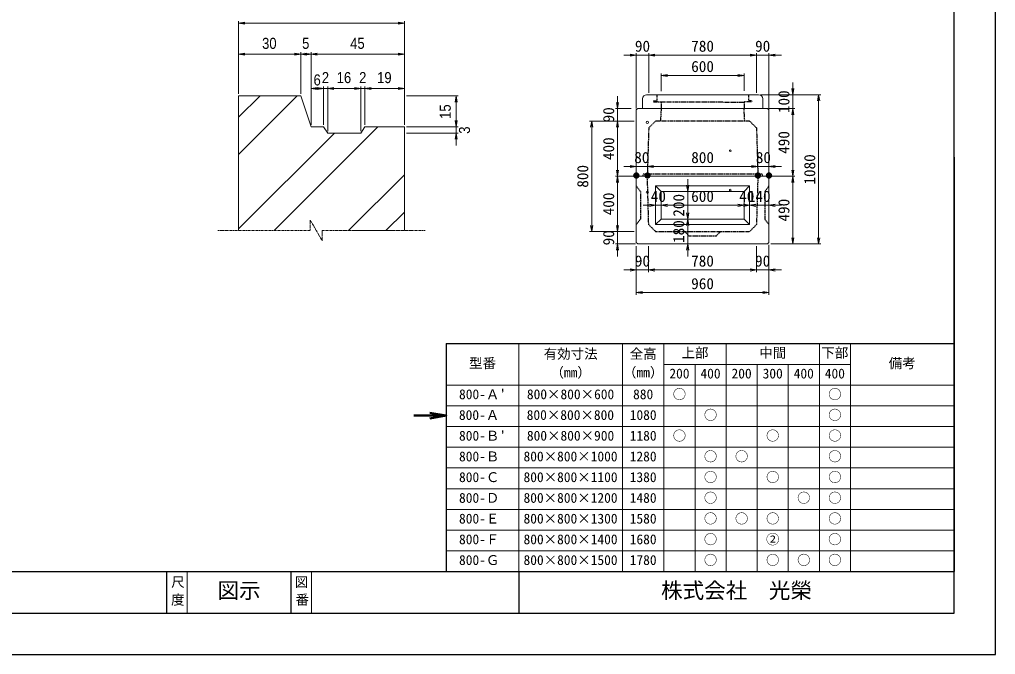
# Model space of a CAD drawing. Units: millimetres, scale not verified. Extents: x -210 to 210, y -148 to 148.
# Drawn here: x -25.5 to 210, y -148.5 to 4.7 of the extents above; entities that cross this region are included whole.
import ezdxf
from ezdxf.enums import TextEntityAlignment as Align

# ---------------------------------------------------------------- set-up
doc = ezdxf.new("R2010")
doc.units = ezdxf.units.MM
doc.linetypes.add('USER1', pattern=[12.95, 6.35, -3.175, 0.25, -3.175])
doc.linetypes.add('USER2', pattern=[4.7625, 3.175, -1.5875])
doc.layers.add('0-0', color=7, linetype='Continuous')
for name, color, linetype, lineweight in [('0-1_0', 9, 'Continuous', 25), ('0-2_dims', 2, 'Continuous', 13), ('0-3_pen1実線', 4, 'Continuous', 13), ('0-4_pen2実線', 3, 'Continuous', 13), ('0-5_pen3実線', 7, 'Continuous', 18), ('0-6_pen4実線', 6, 'Continuous', 25), ('0-7_pen1一点', 4, 'USER1', 13), ('0-8_pen2破線', 3, 'USER2', 25), ('0-B_draw', 7, 'Continuous', 13)]:
    doc.layers.add(name, color=color, linetype=linetype, lineweight=lineweight)
doc.styles.add('ＭＳ ゴシック', font='')
doc.styles.add('ＭＳ Ｐゴシック', font='')
doc.styles.get('ＭＳ ゴシック').set_extended_font_data('MS Gothic')
doc.styles.get('ＭＳ Ｐゴシック').set_extended_font_data('MS PGothic')

# ---------------------------------------------------------------- blocks, each defined once
blk = doc.blocks.new('部分図 1')
at = {"layer": '0-1_0'}
blk.add_lwpolyline([(0, 0), (12600, 0), (12600, 8910), (0, 8910)], close=True, dxfattribs=at)
at = {"layer": '0-2_dims'}
for p, q in [((7121.08, 4058.69), (7121.08, 4584.24)), ((7121.08, 4569.24), (8321.08, 4569.24)), ((8321.08, 3833.69), (8321.08, 4584.24)), ((7121.08, 4058.69), (7121.08, 4359.24)), ((7571.08, 4344.24), (7121.08, 4344.24)), ((7571.08, 4058.69), (7571.08, 4359.24)), ((7571.08, 4058.69), (7571.08, 4359.24)), ((7571.08, 4344.24), (7646.08, 4344.24)), ((7646.08, 3833.69), (7646.08, 4359.24)), ((7646.08, 3833.69), (7646.08, 4359.24)), ((8321.08, 4344.24), (7646.08, 4344.24)), ((8321.08, 3833.69), (8321.08, 4359.24)), ((7646.08, 3833.69), (7646.08, 4111.47)), ((7736.08, 3833.69), (7736.08, 4111.47)), ((7736.08, 3833.69), (7736.08, 4111.47)), ((7766.08, 3792.44), (7766.08, 4111.47)), ((7766.08, 3788.69), (7766.08, 4111.47)), ((8006.08, 3788.69), (8006.08, 4111.47)), ((8006.08, 3788.69), (8006.08, 4111.47)), ((8036.08, 3833.69), (8036.08, 4111.47)), ((8036.08, 3833.69), (8036.08, 4111.47)), ((8321.08, 3833.69), (8321.08, 4111.47)), ((7736.08, 4096.47), (7646.08, 4096.47)), ((7736.08, 4096.47), (7646.08, 4096.47)), ((7736.08, 4096.47), (7766.08, 4096.47)), ((7766.08, 4096.47), (7856.08, 4096.47)), ((7766.08, 4096.47), (8006.08, 4096.47)), ((8006.08, 4096.47), (7916.08, 4096.47)), ((8006.08, 4096.47), (8036.08, 4096.47)), ((8036.08, 4096.47), (8126.08, 4096.47)), ((8036.08, 4096.47), (8321.08, 4096.47)), ((8336.08, 4043.69), (8711.18, 4043.69)), ((8696.18, 4043.69), (8696.18, 3818.69)), ((8696.18, 3818.69), (8696.18, 3908.69)), ((8336.08, 3818.69), (8711.18, 3818.69)), ((8336.08, 3818.69), (8711.18, 3818.69)), ((8696.18, 3818.69), (8696.18, 3773.69)), ((8336.08, 3773.69), (8711.18, 3773.69)), ((8696.18, 3773.69), (8696.18, 3683.69))]:
    blk.add_line(p, q, dxfattribs=at)
at = {"layer": '0-2_dims', "lineweight": 18}
for p, q in [((10000, 4338), (9910, 4338)), ((10000, 3951.2), (10000, 4353)), ((10000, 4338), (10090.2, 4338)), ((10090.2, 4095), (10090.2, 4353)), ((10090.2, 4066), (10090.2, 4353)), ((10090.2, 4338), (10180.2, 4338)), ((10090.2, 4338), (10870, 4338)), ((10870, 4338), (10780, 4338)), ((10870, 4081), (10870, 4353)), ((10870, 4066), (10870, 4353)), ((10870, 4338), (10960, 4338)), ((10960, 3931), (10960, 4353)), ((10960, 4338), (11050, 4338)), ((10180, 4078.31), (10180, 4206)), ((10180, 4191), (10780, 4191)), ((10780, 4078.5), (10780, 4206)), ((11133, 4051), (11133, 4141)), ((9864.56, 3951), (9864.56, 4041)), ((10900, 4051), (11148, 4051)), ((10915, 4051), (11335, 4051)), ((11133, 4051), (11133, 3951)), ((11320, 4051), (11320, 2971)), ((9963, 3951), (9849.56, 3951)), ((9864.56, 3951), (9864.56, 3861)), ((10965, 3951), (11148, 3951)), ((10965, 3951), (11148, 3951)), ((11133, 3951), (11133, 3861)), ((11133, 3951), (11133, 3461)), ((9970, 3861), (9662, 3861)), ((9677, 3861), (9677, 3061)), ((9985, 3861), (9849.56, 3861)), ((9985, 3861), (9849.56, 3861)), ((9864.56, 3861), (9864.56, 3771)), ((9864.56, 3861), (9864.56, 3461)), ((10000, 3476), (10000, 3547)), ((10080.41, 3476), (10080.41, 3547)), ((10080.41, 3476), (10080.41, 3547)), ((10880, 3476), (10880, 3547)), ((10880, 3476), (10880, 3547)), ((10960, 3507.67), (10960, 3547)), ((10000, 3532), (9910, 3532)), ((10000, 3532), (10080.41, 3532)), ((10080.41, 3532), (10170.41, 3532)), ((10080.41, 3532), (10880, 3532)), ((10880, 3532), (10790, 3532)), ((10880, 3532), (10960, 3532)), ((10960, 3532), (11050, 3532)), ((9985, 3461), (9849.56, 3461)), ((9985, 3461), (9849.56, 3461)), ((9864.56, 3461), (9864.56, 3061)), ((10372, 3351), (10372, 3441)), ((10975, 3461), (11148, 3461)), ((10975, 3461), (11148, 3461)), ((11133, 3461), (11133, 2971)), ((10345, 3351), (10387, 3351)), ((10372, 3351), (10372, 3151)), ((10140, 3251), (10050, 3251)), ((10140, 3251), (10140, 3236)), ((10140, 3251), (10180, 3251)), ((10180, 3251), (10180, 3236)), ((10180, 3251), (10270, 3251)), ((10180, 3251), (10180, 3236)), ((10180, 3251), (10780, 3251)), ((10780, 3251), (10690, 3251)), ((10820, 3251), (10730, 3251)), ((10780, 3251), (10780, 3236)), ((10780, 3251), (10780, 3236)), ((10780, 3251), (10820, 3251)), ((10820, 3251), (10820, 3236)), ((10820, 3251), (10910, 3251)), ((10820, 3251), (10820, 3236)), ((10820, 3251), (10960, 3251)), ((10960, 3251), (11050, 3251)), ((10372, 3151), (10372, 3241)), ((10960, 3246), (10960, 3236)), ((9864.56, 3061), (9864.56, 3151)), ((10372, 3151), (10372, 3061)), ((10372, 3151), (10372, 2971)), ((10374, 3151), (10387, 3151)), ((10374, 3151), (10387, 3151)), ((9970, 3061), (9662, 3061)), ((9985, 3061), (9849.56, 3061)), ((9985, 3061), (9849.56, 3061)), ((9864.56, 3061), (9864.56, 2971)), ((9995, 2971), (9849.56, 2971)), ((9864.56, 2971), (9864.56, 2881)), ((10365, 2971), (10357, 2971)), ((10372, 2971), (10372, 2881)), ((10975, 2971), (11148, 2971)), ((10990, 2971), (11335, 2971)), ((10000, 2956), (10000, 2768)), ((10000, 2941), (10000, 2604)), ((10089.5, 2956), (10089.5, 2768)), ((10089.5, 2930), (10089.5, 2768)), ((10869.8, 2956), (10869.8, 2768)), ((10869.8, 2928.6), (10869.8, 2768)), ((10960, 2966), (10960, 2768)), ((10960, 2901.5), (10960, 2604)), ((10000, 2783), (9910, 2783)), ((10000, 2783), (10089.5, 2783)), ((10089.5, 2783), (10179.5, 2783)), ((10089.5, 2783), (10869.8, 2783)), ((10869.8, 2783), (10779.8, 2783)), ((10869.8, 2783), (10960, 2783)), ((10960, 2783), (11050, 2783)), ((10000, 2619), (10960, 2619))]:
    blk.add_line(p, q, dxfattribs=at)
at = {"layer": '0-2_dims', "lineweight": 50}
blk.add_line((8625, 1729), (8390, 1729), dxfattribs=at)
at = {"layer": '0-2_dims'}
for points in [[(7166.08, 4576.74), (7121.08, 4569.24), (7166.08, 4561.74)], [(8276.08, 4561.74), (8321.08, 4569.24), (8276.08, 4576.74)], [(7166.08, 4351.74), (7121.08, 4344.24), (7166.08, 4336.74)], [(7526.08, 4336.74), (7571.08, 4344.24), (7526.08, 4351.74)], [(7616.08, 4351.74), (7571.08, 4344.24), (7616.08, 4336.74)], [(7601.08, 4336.74), (7646.08, 4344.24), (7601.08, 4351.74)], [(7691.08, 4351.74), (7646.08, 4344.24), (7691.08, 4336.74)], [(8276.08, 4336.74), (8321.08, 4344.24), (8276.08, 4351.74)], [(7691.08, 4103.97), (7646.08, 4096.47), (7691.08, 4088.97)], [(7691.08, 4088.97), (7736.08, 4096.47), (7691.08, 4103.97)], [(7811.08, 4103.97), (7766.08, 4096.47), (7811.08, 4088.97)], [(7811.08, 4103.97), (7766.08, 4096.47), (7811.08, 4088.97)], [(7961.08, 4088.97), (8006.08, 4096.47), (7961.08, 4103.97)], [(7961.08, 4088.97), (8006.08, 4096.47), (7961.08, 4103.97)], [(8081.08, 4103.97), (8036.08, 4096.47), (8081.08, 4088.97)], [(8081.08, 4103.97), (8036.08, 4096.47), (8081.08, 4088.97)], [(8276.08, 4088.97), (8321.08, 4096.47), (8276.08, 4103.97)], [(8703.68, 3998.69), (8696.18, 4043.69), (8688.68, 3998.69)], [(8688.68, 3863.69), (8696.18, 3818.69), (8703.68, 3863.69)], [(8688.68, 3863.69), (8696.18, 3818.69), (8703.68, 3863.69)], [(8703.68, 3728.69), (8696.18, 3773.69), (8688.68, 3728.69)]]:
    blk.add_lwpolyline(points, dxfattribs=at)
at = {"layer": '0-2_dims', "lineweight": 18}
for points in [[(9955, 4330.5), (10000, 4338), (9955, 4345.5)], [(10135.2, 4345.5), (10090.2, 4338), (10135.2, 4330.5)], [(10135.2, 4345.5), (10090.2, 4338), (10135.2, 4330.5)], [(10825, 4330.5), (10870, 4338), (10825, 4345.5)], [(10825, 4330.5), (10870, 4338), (10825, 4345.5)], [(11005, 4345.5), (10960, 4338), (11005, 4330.5)], [(10225, 4198.5), (10180, 4191), (10225, 4183.5)], [(10735, 4183.5), (10780, 4191), (10735, 4198.5)], [(11125.5, 4096), (11133, 4051), (11140.5, 4096)], [(11327.5, 4006), (11320, 4051), (11312.5, 4006)], [(9857.06, 3996), (9864.56, 3951), (9872.06, 3996)], [(11140.5, 3906), (11133, 3951), (11125.5, 3906)], [(11140.5, 3906), (11133, 3951), (11125.5, 3906)], [(9684.5, 3816), (9677, 3861), (9669.5, 3816)], [(9872.06, 3816), (9864.56, 3861), (9857.06, 3816)], [(9872.06, 3816), (9864.56, 3861), (9857.06, 3816)], [(9955, 3524.5), (10000, 3532), (9955, 3539.5)], [(10125.41, 3539.5), (10080.41, 3532), (10125.41, 3524.5)], [(10125.41, 3539.5), (10080.41, 3532), (10125.41, 3524.5)], [(10835, 3524.5), (10880, 3532), (10835, 3539.5)], [(10835, 3524.5), (10880, 3532), (10835, 3539.5)], [(11005, 3539.5), (10960, 3532), (11005, 3524.5)], [(9857.06, 3506), (9864.56, 3461), (9872.06, 3506)], [(11125.5, 3506), (11133, 3461), (11140.5, 3506)], [(9872.06, 3416), (9864.56, 3461), (9857.06, 3416)], [(10364.5, 3396), (10372, 3351), (10379.5, 3396)], [(11140.5, 3416), (11133, 3461), (11125.5, 3416)], [(10095, 3243.5), (10140, 3251), (10095, 3258.5)], [(10225, 3258.5), (10180, 3251), (10225, 3243.5)], [(10225, 3258.5), (10180, 3251), (10225, 3243.5)], [(10735, 3243.5), (10780, 3251), (10735, 3258.5)], [(10735, 3243.5), (10780, 3251), (10735, 3258.5)], [(10775, 3243.5), (10820, 3251), (10775, 3258.5)], [(10865, 3258.5), (10820, 3251), (10865, 3243.5)], [(11005, 3258.5), (10960, 3251), (11005, 3243.5)], [(10364.5, 3196), (10372, 3151), (10379.5, 3196)], [(10379.5, 3106), (10372, 3151), (10364.5, 3106)], [(9669.5, 3106), (9677, 3061), (9684.5, 3106)], [(9857.06, 3106), (9864.56, 3061), (9872.06, 3106)], [(9857.06, 3106), (9864.56, 3061), (9872.06, 3106)], [(9872.06, 2926), (9864.56, 2971), (9857.06, 2926)], [(10379.5, 2926), (10372, 2971), (10364.5, 2926)], [(11125.5, 3016), (11133, 2971), (11140.5, 3016)], [(11312.5, 3016), (11320, 2971), (11327.5, 3016)], [(9955, 2775.5), (10000, 2783), (9955, 2790.5)], [(10134.5, 2790.5), (10089.5, 2783), (10134.5, 2775.5)], [(10134.5, 2790.5), (10089.5, 2783), (10134.5, 2775.5)], [(10824.8, 2775.5), (10869.8, 2783), (10824.8, 2790.5)], [(10824.8, 2775.5), (10869.8, 2783), (10824.8, 2790.5)], [(11005, 2790.5), (10960, 2783), (11005, 2775.5)], [(10045, 2626.5), (10000, 2619), (10045, 2611.5)], [(10915, 2611.5), (10960, 2619), (10915, 2626.5)]]:
    blk.add_lwpolyline(points, dxfattribs=at)
at = {"layer": '0-2_dims', "lineweight": 50}
blk.add_lwpolyline([(8505, 1709), (8625, 1729), (8505, 1749)], dxfattribs=at)
at = {"layer": '0-3_pen1実線'}
for p, q in [((7121.08, 3888.19), (7276.59, 4043.69)), ((7121.08, 3618.78), (7545.99, 4043.69)), ((10780, 3998.02), (10782.98, 4001)), ((7379.22, 3068.69), (8129.22, 3818.69)), ((7121.08, 3079.97), (7814.81, 3773.69)), ((7918.03, 3068.69), (8321.08, 3471.75)), ((8187.44, 3068.69), (8321.08, 3202.34))]:
    blk.add_line(p, q, dxfattribs=at)
at = {"layer": '0-4_pen2実線'}
blk.add_line((10836, 4007), (10836, 4001), dxfattribs=at)
for centre, radius in [((10080, 3851), 8), ((10680, 3646), 6), ((10080, 3346), 8), ((10680, 3361), 6)]:
    blk.add_circle(centre, radius, dxfattribs=at)
at = {"layer": '0-5_pen3実線'}
for p, q in [((7121.08, 3068.69), (7121.08, 4043.69)), ((7571.08, 4043.69), (7121.08, 4043.69)), ((7571.08, 4043.69), (7646.08, 3818.69)), ((10075, 4051), (10885, 4051)), ((10045, 4021), (10045, 3951)), ((10915, 4021), (10915, 3951)), ((10950, 3951), (10010, 3951)), ((10960, 3941), (10950, 3951)), ((10960, 3461), (10960, 3941)), ((8036.08, 3818.69), (8006.08, 3773.69)), ((8036.08, 3818.69), (8321.08, 3818.69)), ((8321.08, 3068.69), (8321.08, 3818.69)), ((10000, 3461), (10000, 2981)), ((10960, 3461), (10000, 3461)), ((10480, 3391), (10820, 3391)), ((10820, 3391), (10780, 3351)), ((10820, 3391), (10820, 3111)), ((10960, 2981), (10960, 3461)), ((10480, 3351), (10780, 3351)), ((10780, 3351), (10780, 3151)), ((10140, 3111), (10818.53, 3112.47)), ((10480, 3151), (10780, 3151)), ((10780, 3151), (10820, 3111)), ((10000, 2981), (10010, 2971)), ((10010, 2971), (10950, 2971)), ((10960, 2981), (10950, 2971)), ((9150, 2250), (9150, 600)), ((9900, 2250), (9900, 600)), ((10200, 2250), (10200, 600)), ((10650, 2250), (10650, 600)), ((11325, 2250), (11325, 600)), ((11550, 2250), (11550, 600)), ((10200, 2100), (11550, 2100)), ((10425, 2100), (10425, 600)), ((10875, 2100), (10875, 600)), ((11100, 2100), (11100, 600)), ((8625, 1950), (12300, 1950)), ((8625, 1800), (12300, 1800)), ((8625, 1650), (12300, 1650)), ((8625, 1500), (12300, 1500)), ((8625, 1350), (12300, 1350)), ((8625, 1200), (12300, 1200)), ((8625, 1050), (12300, 1050)), ((8625, 900), (12300, 900)), ((8625, 750), (12300, 750)), ((6750, 600), (6750, 300)), ((7650, 600), (7650, 300))]:
    blk.add_line(p, q, dxfattribs=at)
blk.add_lwpolyline([(7646.08, 3818.69), (7736.08, 3818.69), (7766.08, 3773.69), (8006.08, 3773.69)], dxfattribs=at)
for centre, start, end in [((10075, 4021), 90, 180), ((10885, 4021), 0, 90)]:
    blk.add_arc(centre, 30, start, end, dxfattribs=at)
at = {"layer": '0-6_pen4実線'}
for p, q in [((12300, 3600), (12300, 2100)), ((8625, 2250), (12300, 2250)), ((8625, 2250), (8625, 600)), ((12300, 2100), (12300, 600)), ((300, 600), (12300, 600)), ((6600, 600), (6600, 300)), ((7500, 600), (7500, 300)), ((9150, 600), (9150, 300))]:
    blk.add_line(p, q, dxfattribs=at)
blk.add_lwpolyline([(300, 300), (12300, 300), (12300, 8610), (300, 8610)], close=True, dxfattribs=at)
at = {"layer": '0-7_pen1一点'}
for p, q in [((7683.58, 3068.69), (7640.28, 3143.69)), ((7640.28, 3068.69), (7640.28, 3143.69)), ((6971.08, 3068.69), (7640.28, 3068.69)), ((7683.58, 3068.69), (7726.88, 2993.69)), ((7726.88, 3068.69), (8471.08, 3068.69)), ((7726.88, 3068.69), (7726.88, 2993.69))]:
    blk.add_line(p, q, dxfattribs=at)
at = {"layer": '0-8_pen2破線'}
for p, q in [((10148, 4051), (10148, 4001)), ((10812, 4051), (10812, 4007)), ((10124, 4007), (10148, 4007)), ((10124, 4007), (10124, 4001)), ((10124, 4001), (10780, 3998.02)), ((10180, 4001), (10180, 3951)), ((10780, 4001), (10780, 3951)), ((10836, 4001), (10780, 4001)), ((10836, 4007), (10812, 4007)), ((10180, 3951), (10175, 3861)), ((10785, 3861), (10780, 3951)), ((10090, 3811), (10140, 3861)), ((10480, 3861), (10140, 3861)), ((10820, 3861), (10480, 3861)), ((10820, 3861), (10870, 3811)), ((10090, 3811), (10080, 3476)), ((10870, 3811), (10880, 3476)), ((10050, 3476), (10045, 3461)), ((10480, 3476), (10050, 3476)), ((10910, 3476), (10480, 3476)), ((10910, 3476), (10915, 3461)), ((10000, 3391), (10030, 3351)), ((10090, 3111), (10080.41, 3461)), ((10960, 3391), (10930, 3351)), ((10930, 3351), (10930, 3151)), ((10140, 3061), (10090, 3111)), ((10930, 3151), (10960, 3111)), ((10140, 3061), (10820, 3061)), ((10380, 3031), (10350, 3061)), ((10580, 3031), (10610, 3061)), ((10380, 3031), (10580, 3031))]:
    blk.add_line(p, q, dxfattribs=at)
for points in [[(10880, 3461), (10870, 3111), (10820, 3061)], [(10030, 3351), (10030, 3151), (10000, 3111)]]:
    blk.add_lwpolyline(points, dxfattribs=at)
at = {"layer": '0-B_draw'}
for p, q in [((10000, 3941), (10010, 3951)), ((10000, 3941), (10000, 3461)), ((10140, 3391), (10480, 3391)), ((10140, 3391), (10140, 3111)), ((10140, 3391), (10180, 3351)), ((10180, 3351), (10480, 3351)), ((10180, 3351), (10180, 3151)), ((10180, 3151), (10140, 3111)), ((10180, 3151), (10480, 3151))]:
    blk.add_line(p, q, dxfattribs=at)
at = {"layer": '0-2_dims', "color": 7, "style": 'ＭＳ Ｐゴシック', "width": 0.9}
for s, p in [('30', (7291.54, 4359.24)), ('5', (7581.31, 4359.24)), ('45', (7929.04, 4359.24)), ('6', (7663.81, 4094.42)), ('2', (7723.81, 4111.47)), ('16', (7831.54, 4111.47)), ('2', (7993.81, 4111.47)), ('19', (8124.04, 4111.47))]:
    blk.add_text(s, height=79.98, dxfattribs=at).set_placement(p, align=Align.BOTTOM_LEFT)
at = {"layer": '0-2_dims', "color": 7, "style": 'ＭＳ ゴシック'}
for s, p in [('90', (9990.1, 4338.5)), ('780', (10397.6, 4338.5)), ('90', (10860, 4338.5)), ('600', (10397.5, 4191.5)), ('80', (9985.21, 3532.5)), ('800', (10397.71, 3532.5)), ('80', (10865, 3532.5)), ('40', (10105, 3251.5)), ('600', (10397.5, 3251.5)), ('40', (10745, 3251.5)), ('140', (10807.5, 3251.5)), ('90', (9989.75, 2783.5)), ('780', (10397.15, 2783.5)), ('90', (10859.9, 2783.5)), ('960', (10397.5, 2619.5))]:
    blk.add_text(s, height=80.65, dxfattribs=at).set_placement(p, align=Align.BOTTOM_LEFT)
for s, p in [('100', (11132.5, 3918.5)), ('90', (9864.06, 3851)), ('490', (11132.5, 3623.5)), ('400', (9864.06, 3578.5)), ('1080', (11319.5, 3401)), ('800', (9676.5, 3378.5)), ('400', (9864.06, 3178.5)), ('200', (10371.5, 3168.5)), ('490', (11132.5, 3133.5)), ('180', (10371.5, 2978.5)), ('90', (9864.06, 2961))]:
    blk.add_text(s, height=80.65, rotation=90, dxfattribs=at).set_placement(p, align=Align.BOTTOM_LEFT)
at = {"layer": '0-2_dims', "color": 7, "style": 'ＭＳ Ｐゴシック', "width": 0.9}
for s, p in [('15', (8681.18, 3876.65)), ('3', (8820.27, 3768.92))]:
    blk.add_text(s, height=79.98, rotation=90, dxfattribs=at).set_placement(p, align=Align.BOTTOM_LEFT)
at = {"layer": '0-2_dims', "color": 1, "style": 'ＭＳ ゴシック'}
for p in [(9974.8, 3436.1), (10055.51, 3436.28), (10854.7, 3436.1), (10935.01, 3436.28)]:
    blk.add_text('●', height=36.66, dxfattribs=at).set_placement(p, align=Align.BOTTOM_LEFT)
at = {"layer": '0-5_pen3実線', "style": 'ＭＳ ゴシック'}
for s, height, p in [('有効寸法', 71.47, (9330.03, 2118.76)), ('全高', 71.47, (9952.52, 2118.76)), ('上部', 71.51, (10327.46, 2126.23)), ('中間', 71.46, (10890.02, 2126.26)), ('下部', 71.52, (11339.95, 2126.23)), ('型番', 71.47, (8790.02, 2051.26)), ('備考', 71.45, (11827.54, 2051.27)), ('（mm）', 71.49, (9378.73, 1983.74)), ('（mm）', 71.49, (9903.73, 1983.74)), ('200', 71.47, (10239.39, 1976.26)), ('400', 71.46, (10464.4, 1976.27)), ('200', 71.47, (10689.39, 1976.26)), ('300', 71.47, (10914.39, 1976.26)), ('400', 71.46, (11139.4, 1976.27)), ('400', 71.46, (11364.4, 1976.27)), ("800-Ａ'", 71.47, (8716.9, 1826.26)), ('800×800×600', 71.48, (9208.14, 1826.25)), ('880', 71.47, (9976.89, 1826.26)), ('○', 71.37, (10263.83, 1826.33)), ('○', 71.37, (11388.83, 1826.33)), ('800-Ａ ', 71.46, (8716.21, 1676.26)), ('800×800×800', 71.48, (9206.83, 1676.25)), ('1080', 71.47, (9952.51, 1676.26)), ('○', 71.37, (10488.83, 1676.33)), ('○', 71.37, (11388.83, 1676.33)), ('○', 71.37, (10263.83, 1526.33)), ('○', 71.37, (10938.83, 1526.33)), ('○', 71.37, (11388.83, 1526.33)), ("800-Ｂ'", 71.47, (8716.9, 1526.26)), ('800×800×900', 71.48, (9208.14, 1526.25)), ('1180', 71.47, (9952.51, 1526.26)), ('800-Ｂ ', 71.46, (8716.92, 1376.26)), ('800×800×1000', 71.48, (9183.76, 1376.25)), ('1280', 71.47, (9952.51, 1376.26)), ('○', 71.37, (10488.83, 1376.33)), ('○', 71.37, (10713.83, 1376.33)), ('○', 71.37, (11388.83, 1376.33)), ('800-Ｃ ', 71.46, (8716.92, 1226.26)), ('800×800×1100', 71.48, (9183.76, 1226.25)), ('1380', 71.47, (9952.51, 1226.26)), ('○', 71.37, (10488.83, 1226.33)), ('○', 71.37, (10938.83, 1226.33)), ('○', 71.37, (11388.83, 1226.33)), ('800-Ｄ ', 71.47, (8716.91, 1076.26)), ('800×800×1200', 71.48, (9183.76, 1076.25)), ('1480', 71.47, (9952.51, 1076.26)), ('○', 71.37, (10488.83, 1076.33)), ('○', 71.37, (11163.83, 1076.33)), ('○', 71.37, (11388.83, 1076.33)), ('800-Ｅ ', 71.47, (8716.9, 926.26)), ('800×800×1300', 71.48, (9183.76, 926.25)), ('1580', 71.47, (9952.51, 926.26)), ('○', 71.37, (10488.83, 926.33)), ('○', 71.37, (10713.83, 926.33)), ('○', 71.37, (10938.83, 926.33)), ('○', 71.37, (11388.83, 926.33)), ('800-Ｆ ', 71.45, (8716.94, 776.27)), ('800×800×1400', 71.48, (9183.76, 776.25)), ('1680', 71.47, (9952.51, 776.26)), ('○', 71.37, (10488.83, 776.33)), ('②', 71.47, (10938.76, 776.26)), ('○', 71.37, (11388.83, 776.33)), ('800-Ｇ ', 71.47, (8716.9, 626.26)), ('800×800×1500', 71.48, (9183.76, 626.25)), ('1780', 71.47, (9952.51, 626.26)), ('○', 71.37, (10488.83, 626.33)), ('○', 71.37, (10938.83, 626.33)), ('○', 71.37, (11163.83, 626.33)), ('○', 71.37, (11388.83, 626.33)), ('尺', 71.42, (6633.3, 467.75)), ('図', 71.42, (7527.6, 467)), ('図示', 114.3, (6969.04, 372.02)), ('株式会社\u3000光榮', 114.4, (10179.07, 372.01)), ('度', 71.44, (6632.55, 339)), ('番', 71.42, (7533.3, 339.75))]:
    blk.add_text(s, height=height, dxfattribs=at).set_placement(p, align=Align.BOTTOM_LEFT)

msp = doc.modelspace()

# ---------------------------------------------------------------- block references
at = {"layer": '0-0', "xscale": 0.0333333, "yscale": 0.0333333}
msp.add_blockref('部分図 1', (-210, -148.5), dxfattribs=at)

doc.saveas('drawing.dxf')
